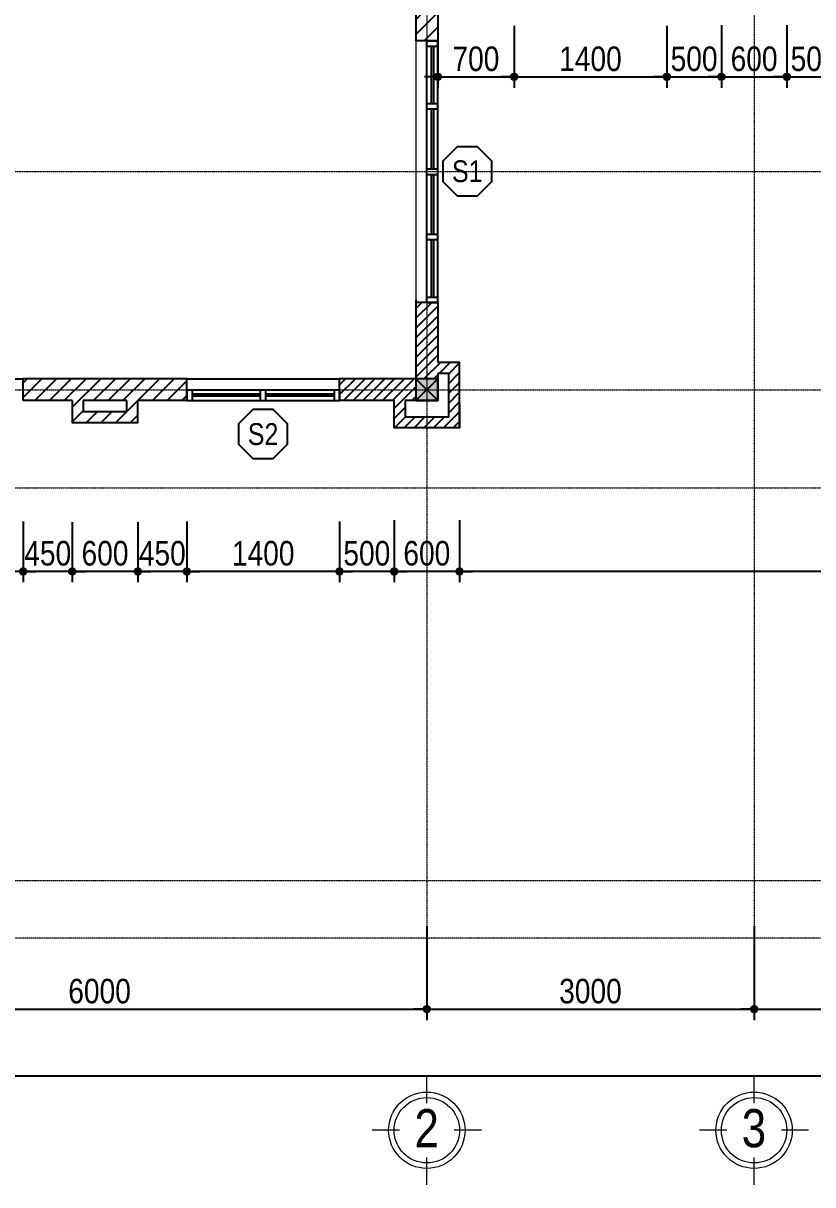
# Model space of a CAD drawing. Header units: millimetres. Extents: x 159 to 40204, y 182 to 23522.
# Drawn here: x 7187 to 14425, y 182 to 10836 of the extents above; entities that cross this region are included whole.
import ezdxf
from ezdxf.enums import TextEntityAlignment as Align

# ---------------------------------------------------------------- set-up
doc = ezdxf.new("R2010")
doc.units = ezdxf.units.MM
doc.linetypes.add('ACAD_ISO10W100', pattern=[18, 12, -3, 0, -3])
for name, color, linetype in [('009', 251, 'Continuous'), ('DIM', 1, 'Continuous'), ('DOOR', 20, 'Continuous'), ('MEDIUM', 2, 'Continuous'), ('TAGS', 60, 'Continuous'), ('TUONG', 131, 'Continuous'), ('WALL', 4, 'Continuous')]:
    doc.layers.add(name, color=color, linetype=linetype)
for name, color, linetype, lineweight in [('NET-THAY', 2, 'Continuous', 13), ('TEN TRUC', 3, 'Continuous', 18), ('TRUC', 24, 'Continuous', 0)]:
    doc.layers.add(name, color=color, linetype=linetype, lineweight=lineweight)
doc.styles.add('HEL-CONDENSE', font='')
doc.styles.add('VNI-HELVE-CONDENSEN', font='')
doc.styles.get('HEL-CONDENSE').set_extended_font_data('VNI-Helve-Condense')
doc.styles.get('VNI-HELVE-CONDENSEN').set_extended_font_data('VNI-Helve-Condense')
doc.dimstyles.new('D100', dxfattribs={"dimtxt": 225, "dimasz": 1.2, "dimexe": 100, "dimexo": 0, "dimgap": 50, "dimtad": 1, "dimdec": 0, "dimzin": 13, "dimdsep": 46, "dimtxsty": 'HEL-CONDENSE', "dimblk": 'D50', "dimcen": 0, "dimclrd": 1, "dimclre": 1, "dimclrt": 7, "dimadec": 0, "dimazin": 0, "dimtfac": 1, "dimtdec": 0, "dimtmove": 0, "dimatfit": 3, "dimldrblk": 'D50', "dimfxl": 1, "dimtolj": 1, "dimtzin": 13, "dimarcsym": 0})

# ---------------------------------------------------------------- blocks, each defined once
blk = doc.blocks.new('s11')
at = {"layer": 'DOOR'}
for p, q in [((0, 0), (0, -100)), ((1400, 0), (0, 0)), ((50, 0), (50, -100)), ((1350, 0), (1350, -100)), ((1400, 0), (1400, -100)), ((1400, -100), (0, -100))]:
    blk.add_line(p, q, dxfattribs=at)
at = {"layer": 'DOOR', "linetype": 'ByBlock', "lineweight": -2}
for p, q in [((675, -100), (675, 0)), ((725, -100), (725, 0))]:
    blk.add_line(p, q, dxfattribs=at)
at = {"layer": 'DOOR', "color": 251}
for p, q in [((50, -40), (675, -40)), ((50, -60), (675, -60)), ((725, -40), (1350, -40)), ((725, -60), (1350, -60))]:
    blk.add_line(p, q, dxfattribs=at)
blk = doc.blocks.new('A$C1CA434F2')
at = {"layer": 'DOOR'}
for p, q in [((-289, -309), (-289, -409)), ((-289, -309), (2111, -309)), ((-239, -309), (-239, -409)), ((886, -309), (886, -409)), ((936, -309), (936, -409)), ((1486, -309), (1486, -409)), ((1536, -309), (1536, -409)), ((2061, -309), (2061, -409)), ((2111, -309), (2111, -409)), ((-289, -409), (2111, -409))]:
    blk.add_line(p, q, dxfattribs=at)
at = {"layer": 'DOOR', "linetype": 'ByBlock', "lineweight": -2}
for p, q in [((285, -409), (285, -309)), ((335, -409), (335, -309))]:
    blk.add_line(p, q, dxfattribs=at)
at = {"layer": 'DOOR', "color": 251}
for p, q in [((285, -349), (-239, -349)), ((285, -369), (-239, -369)), ((886, -349), (335, -349)), ((886, -369), (335, -369)), ((1486, -349), (936, -349)), ((1486, -369), (936, -369)), ((2061, -349), (1536, -349)), ((2061, -369), (1536, -369))]:
    blk.add_line(p, q, dxfattribs=at)
blk = doc.blocks.new('D50')
at = {"layer": 'DIM'}
blk.add_hatch(color=256, dxfattribs=at).paths.add_polyline_path([(25, 0, 1), (-25, 0, 1)])
blk.add_line((25, 0), (100, 0), dxfattribs=at)
blk.add_circle((0, 0), 25, dxfattribs=at)
blk = doc.blocks.new('*D448')
at = {"layer": 'DEFPOINTS', "color": 0, "transparency": 16777216}
for p in [(4887, 2553), (10887, 2553), (10887, 1792)]:
    blk.add_point(p, dxfattribs=at)
at = {"layer": 'DIM', "color": 1, "lineweight": -2, "transparency": 16777216}
for p, q in [((4887, 2553), (4887, 1692)), ((10887, 2553), (10887, 1692)), ((4889, 1792), (10886, 1792))]:
    blk.add_line(p, q, dxfattribs=at)
at = {"layer": 'DIM', "color": 1, "lineweight": -2, "transparency": 16777216, "xscale": 1.199999999999999, "yscale": 1.199999999999999, "zscale": 1.199999999999999, "rotation": 180}
blk.add_blockref('D50', (4887, 1792), dxfattribs=at)
at = {"layer": 'DIM', "color": 1, "lineweight": -2, "transparency": 16777216, "xscale": 1.199999999999999, "yscale": 1.199999999999999, "zscale": 1.199999999999999}
blk.add_blockref('D50', (10887, 1792), dxfattribs=at)
at = {"layer": 'DIM', "color": 7, "transparency": 16777216, "insert": (7887, 1957), "char_height": 225, "attachment_point": 5, "style": 'HEL-CONDENSE'}
blk.add_mtext('\\A1;6000', dxfattribs=at)
blk = doc.blocks.new('*D449')
at = {"layer": 'DEFPOINTS', "color": 0, "transparency": 16777216}
for p in [(10887, 2553), (13887, 2553), (13887, 1792)]:
    blk.add_point(p, dxfattribs=at)
at = {"layer": 'DIM', "color": 1, "lineweight": -2, "transparency": 16777216}
for p, q in [((10887, 2553), (10887, 1692)), ((13887, 2553), (13887, 1692)), ((10889, 1792), (13886, 1792))]:
    blk.add_line(p, q, dxfattribs=at)
at = {"layer": 'DIM', "color": 1, "lineweight": -2, "transparency": 16777216, "xscale": 1.199999999999999, "yscale": 1.199999999999999, "zscale": 1.199999999999999, "rotation": 180}
blk.add_blockref('D50', (10887, 1792), dxfattribs=at)
at = {"layer": 'DIM', "color": 1, "lineweight": -2, "transparency": 16777216, "xscale": 1.199999999999999, "yscale": 1.199999999999999, "zscale": 1.199999999999999}
blk.add_blockref('D50', (13887, 1792), dxfattribs=at)
at = {"layer": 'DIM', "color": 7, "transparency": 16777216, "insert": (12387, 1957), "char_height": 225, "attachment_point": 5, "style": 'HEL-CONDENSE'}
blk.add_mtext('\\A1;3000', dxfattribs=at)
blk = doc.blocks.new('*D450')
at = {"layer": 'DEFPOINTS', "color": 0, "transparency": 16777216}
for p in [(13887, 2553), (19387, 2553), (19387, 1792)]:
    blk.add_point(p, dxfattribs=at)
at = {"layer": 'DIM', "color": 1, "lineweight": -2, "transparency": 16777216}
for p, q in [((13887, 2553), (13887, 1692)), ((19387, 2553), (19387, 1692)), ((13889, 1792), (19386, 1792))]:
    blk.add_line(p, q, dxfattribs=at)
at = {"layer": 'DIM', "color": 1, "lineweight": -2, "transparency": 16777216, "xscale": 1.199999999999999, "yscale": 1.199999999999999, "zscale": 1.199999999999999, "rotation": 180}
blk.add_blockref('D50', (13887, 1792), dxfattribs=at)
at = {"layer": 'DIM', "color": 1, "lineweight": -2, "transparency": 16777216, "xscale": 1.199999999999999, "yscale": 1.199999999999999, "zscale": 1.199999999999999}
blk.add_blockref('D50', (19387, 1792), dxfattribs=at)
at = {"layer": 'DIM', "color": 7, "transparency": 16777216, "insert": (16637, 1957), "char_height": 225, "attachment_point": 5, "style": 'HEL-CONDENSE'}
blk.add_mtext('\\A1;5500', dxfattribs=at)
blk = doc.blocks.new('*D440')
at = {"layer": 'DEFPOINTS', "color": 0, "transparency": 16777216}
for p in [(4887, 2553), (37887, 2553), (37887, 1182)]:
    blk.add_point(p, dxfattribs=at)
at = {"layer": 'DIM', "color": 1, "lineweight": -2, "transparency": 16777216}
for p, q in [((4887, 2553), (4887, 1082)), ((37887, 2553), (37887, 1082)), ((4889, 1182), (37886, 1182))]:
    blk.add_line(p, q, dxfattribs=at)
at = {"layer": 'DIM', "color": 1, "lineweight": -2, "transparency": 16777216, "xscale": 1.199999999999999, "yscale": 1.199999999999999, "zscale": 1.199999999999999, "rotation": 180}
blk.add_blockref('D50', (4887, 1182), dxfattribs=at)
at = {"layer": 'DIM', "color": 1, "lineweight": -2, "transparency": 16777216, "xscale": 1.199999999999999, "yscale": 1.199999999999999, "zscale": 1.199999999999999}
blk.add_blockref('D50', (37887, 1182), dxfattribs=at)
at = {"layer": 'DIM', "color": 7, "transparency": 16777216, "insert": (21387, 1347), "char_height": 225, "attachment_point": 5, "style": 'HEL-CONDENSE'}
blk.add_mtext('\\A1;33000', dxfattribs=at)
blk = doc.blocks.new('A$C206177D3')
at = {"layer": 'TEN TRUC', "ltscale": 1000}
for p, q in [((-37, 240), (-37, 490)), ((-287, -10), (-537, -10)), ((463, -10), (213, -10)), ((-37, -510), (-37, -260))]:
    blk.add_line(p, q, dxfattribs=at)
blk.add_circle((-37, -10), 350, dxfattribs=at)
at = {"layer": 'TEN TRUC', "color": 254, "ltscale": 1000}
blk.add_circle((-37, -10), 300, dxfattribs=at)
blk = doc.blocks.new('A$C225A2996')
at = {"layer": 'WALL'}
blk.add_hatch(color=4, dxfattribs=at).paths.add_polyline_path([(531, 82), (731, 82), (731, 282), (531, 282)])
at = {"layer": 'WALL', "color": 4}
for p, q in [((531, 282), (731, 82)), ((531, 82), (731, 282))]:
    blk.add_line(p, q, dxfattribs=at)
blk.add_lwpolyline([(531, 82), (731, 82), (731, 282), (531, 282)], close=True, dxfattribs=at)
blk = doc.blocks.new('KH-CUADI')
at = {"layer": 'TAGS'}
blk.add_lwpolyline([(-124, 300), (-300, 124), (-300, -124), (-124, -300), (124, -300), (300, -124), (300, 124), (124, 300)], close=True, dxfattribs=at)
at = {"layer": 'TAGS', "style": 'VNI-HELVE-CONDENSEN'}
blk.add_attdef('D', text='', height=300, dxfattribs=at).set_placement((0, 0), align=Align.MIDDLE)
blk = doc.blocks.new('*D403')
at = {"layer": 'DEFPOINTS', "color": 0, "transparency": 16777216}
for p in [(10587, 6277), (11187, 6277), (10587, 5808)]:
    blk.add_point(p, dxfattribs=at)
at = {"layer": 'DIM', "color": 1, "lineweight": -2, "transparency": 16777216}
for p, q in [((10587, 6277), (10587, 5708)), ((11187, 6277), (11187, 5708)), ((11186, 5808), (10589, 5808))]:
    blk.add_line(p, q, dxfattribs=at)
at = {"layer": 'DIM', "color": 1, "lineweight": -2, "transparency": 16777216, "xscale": 1.199999999999999, "yscale": 1.199999999999999, "zscale": 1.199999999999999, "rotation": 180}
blk.add_blockref('D50', (10587, 5808), dxfattribs=at)
at = {"layer": 'DIM', "color": 1, "lineweight": -2, "transparency": 16777216, "xscale": 1.199999999999999, "yscale": 1.199999999999999, "zscale": 1.199999999999999}
blk.add_blockref('D50', (11187, 5808), dxfattribs=at)
at = {"layer": 'DIM', "color": 7, "transparency": 16777216, "insert": (10887, 5973), "char_height": 225, "attachment_point": 5, "style": 'HEL-CONDENSE'}
blk.add_mtext('\\A1;600', dxfattribs=at)
blk = doc.blocks.new('*D404')
at = {"layer": 'DEFPOINTS', "color": 0, "transparency": 16777216}
for p in [(10087, 6267), (10587, 6277), (10087, 5808)]:
    blk.add_point(p, dxfattribs=at)
at = {"layer": 'DIM', "color": 1, "lineweight": -2, "transparency": 16777216}
for p, q in [((10087, 6267), (10087, 5708)), ((10587, 6277), (10587, 5708)), ((10586, 5808), (10089, 5808))]:
    blk.add_line(p, q, dxfattribs=at)
at = {"layer": 'DIM', "color": 1, "lineweight": -2, "transparency": 16777216, "xscale": 1.199999999999999, "yscale": 1.199999999999999, "zscale": 1.199999999999999, "rotation": 180}
blk.add_blockref('D50', (10087, 5808), dxfattribs=at)
at = {"layer": 'DIM', "color": 1, "lineweight": -2, "transparency": 16777216, "xscale": 1.199999999999999, "yscale": 1.199999999999999, "zscale": 1.199999999999999}
blk.add_blockref('D50', (10587, 5808), dxfattribs=at)
at = {"layer": 'DIM', "color": 7, "transparency": 16777216, "insert": (10337, 5973), "char_height": 225, "attachment_point": 5, "style": 'HEL-CONDENSE'}
blk.add_mtext('\\A1;500', dxfattribs=at)
blk = doc.blocks.new('*D405')
at = {"layer": 'DEFPOINTS', "color": 0, "transparency": 16777216}
for p in [(8687, 6267), (10087, 6267), (8687, 5808)]:
    blk.add_point(p, dxfattribs=at)
at = {"layer": 'DIM', "color": 1, "lineweight": -2, "transparency": 16777216}
for p, q in [((8687, 6267), (8687, 5708)), ((10087, 6267), (10087, 5708)), ((10086, 5808), (8689, 5808))]:
    blk.add_line(p, q, dxfattribs=at)
at = {"layer": 'DIM', "color": 1, "lineweight": -2, "transparency": 16777216, "xscale": 1.199999999999999, "yscale": 1.199999999999999, "zscale": 1.199999999999999, "rotation": 180}
blk.add_blockref('D50', (8687, 5808), dxfattribs=at)
at = {"layer": 'DIM', "color": 1, "lineweight": -2, "transparency": 16777216, "xscale": 1.199999999999999, "yscale": 1.199999999999999, "zscale": 1.199999999999999}
blk.add_blockref('D50', (10087, 5808), dxfattribs=at)
at = {"layer": 'DIM', "color": 7, "transparency": 16777216, "insert": (9387, 5973), "char_height": 225, "attachment_point": 5, "style": 'HEL-CONDENSE'}
blk.add_mtext('\\A1;1400', dxfattribs=at)
blk = doc.blocks.new('*D406')
at = {"layer": 'DEFPOINTS', "color": 0, "transparency": 16777216}
for p in [(8237, 6259), (8687, 6267), (8237, 5808)]:
    blk.add_point(p, dxfattribs=at)
at = {"layer": 'DIM', "color": 1, "lineweight": -2, "transparency": 16777216}
for p, q in [((8237, 6259), (8237, 5708)), ((8687, 6267), (8687, 5708)), ((8686, 5808), (8239, 5808))]:
    blk.add_line(p, q, dxfattribs=at)
at = {"layer": 'DIM', "color": 1, "lineweight": -2, "transparency": 16777216, "xscale": 1.199999999999999, "yscale": 1.199999999999999, "zscale": 1.199999999999999, "rotation": 180}
blk.add_blockref('D50', (8237, 5808), dxfattribs=at)
at = {"layer": 'DIM', "color": 1, "lineweight": -2, "transparency": 16777216, "xscale": 1.199999999999999, "yscale": 1.199999999999999, "zscale": 1.199999999999999}
blk.add_blockref('D50', (8687, 5808), dxfattribs=at)
at = {"layer": 'DIM', "color": 7, "transparency": 16777216, "insert": (8462, 5973), "char_height": 225, "attachment_point": 5, "style": 'HEL-CONDENSE'}
blk.add_mtext('\\A1;450', dxfattribs=at)
blk = doc.blocks.new('*D407')
at = {"layer": 'DEFPOINTS', "color": 0, "transparency": 16777216}
for p in [(7637, 6259), (8237, 6259), (7637, 5808)]:
    blk.add_point(p, dxfattribs=at)
at = {"layer": 'DIM', "color": 1, "lineweight": -2, "transparency": 16777216}
for p, q in [((7637, 6259), (7637, 5708)), ((8237, 6259), (8237, 5708)), ((8236, 5808), (7639, 5808))]:
    blk.add_line(p, q, dxfattribs=at)
at = {"layer": 'DIM', "color": 1, "lineweight": -2, "transparency": 16777216, "xscale": 1.199999999999999, "yscale": 1.199999999999999, "zscale": 1.199999999999999, "rotation": 180}
blk.add_blockref('D50', (7637, 5808), dxfattribs=at)
at = {"layer": 'DIM', "color": 1, "lineweight": -2, "transparency": 16777216, "xscale": 1.199999999999999, "yscale": 1.199999999999999, "zscale": 1.199999999999999}
blk.add_blockref('D50', (8237, 5808), dxfattribs=at)
at = {"layer": 'DIM', "color": 7, "transparency": 16777216, "insert": (7937, 5973), "char_height": 225, "attachment_point": 5, "style": 'HEL-CONDENSE'}
blk.add_mtext('\\A1;600', dxfattribs=at)
blk = doc.blocks.new('*D408')
at = {"layer": 'DEFPOINTS', "color": 0, "transparency": 16777216}
for p in [(7187, 6267), (7637, 6259), (7187, 5808)]:
    blk.add_point(p, dxfattribs=at)
at = {"layer": 'DIM', "color": 1, "lineweight": -2, "transparency": 16777216}
for p, q in [((7187, 6267), (7187, 5708)), ((7637, 6259), (7637, 5708)), ((7636, 5808), (7189, 5808))]:
    blk.add_line(p, q, dxfattribs=at)
at = {"layer": 'DIM', "color": 1, "lineweight": -2, "transparency": 16777216, "xscale": 1.199999999999999, "yscale": 1.199999999999999, "zscale": 1.199999999999999, "rotation": 180}
blk.add_blockref('D50', (7187, 5808), dxfattribs=at)
at = {"layer": 'DIM', "color": 1, "lineweight": -2, "transparency": 16777216, "xscale": 1.199999999999999, "yscale": 1.199999999999999, "zscale": 1.199999999999999}
blk.add_blockref('D50', (7637, 5808), dxfattribs=at)
at = {"layer": 'DIM', "color": 7, "transparency": 16777216, "insert": (7412, 5973), "char_height": 225, "attachment_point": 5, "style": 'HEL-CONDENSE'}
blk.add_mtext('\\A1;450', dxfattribs=at)
blk = doc.blocks.new('*D409')
at = {"layer": 'DEFPOINTS', "color": 0, "transparency": 16777216}
for p in [(5787, 6267), (7187, 6267), (5787, 5808)]:
    blk.add_point(p, dxfattribs=at)
at = {"layer": 'DIM', "color": 1, "lineweight": -2, "transparency": 16777216}
for p, q in [((5787, 6267), (5787, 5708)), ((7187, 6267), (7187, 5708)), ((7186, 5808), (5789, 5808))]:
    blk.add_line(p, q, dxfattribs=at)
at = {"layer": 'DIM', "color": 1, "lineweight": -2, "transparency": 16777216, "xscale": 1.199999999999999, "yscale": 1.199999999999999, "zscale": 1.199999999999999, "rotation": 180}
blk.add_blockref('D50', (5787, 5808), dxfattribs=at)
at = {"layer": 'DIM', "color": 1, "lineweight": -2, "transparency": 16777216, "xscale": 1.199999999999999, "yscale": 1.199999999999999, "zscale": 1.199999999999999}
blk.add_blockref('D50', (7187, 5808), dxfattribs=at)
at = {"layer": 'DIM', "color": 7, "transparency": 16777216, "insert": (6487, 5973), "char_height": 225, "attachment_point": 5, "style": 'HEL-CONDENSE'}
blk.add_mtext('\\A1;1400', dxfattribs=at)
blk = doc.blocks.new('*D412')
at = {"layer": 'DEFPOINTS', "color": 0, "transparency": 16777216}
for p in [(11687, 10811), (10987, 10674), (11687, 10343)]:
    blk.add_point(p, dxfattribs=at)
at = {"layer": 'DIM', "color": 1, "lineweight": -2, "transparency": 16777216}
for p, q in [((11687, 10811), (11687, 10243)), ((10987, 10674), (10987, 10243)), ((10989, 10343), (11686, 10343))]:
    blk.add_line(p, q, dxfattribs=at)
at = {"layer": 'DIM', "color": 1, "lineweight": -2, "transparency": 16777216, "xscale": 1.199999999999999, "yscale": 1.199999999999999, "zscale": 1.199999999999999, "rotation": 180}
blk.add_blockref('D50', (10987, 10343), dxfattribs=at)
at = {"layer": 'DIM', "color": 1, "lineweight": -2, "transparency": 16777216, "xscale": 1.199999999999999, "yscale": 1.199999999999999, "zscale": 1.199999999999999}
blk.add_blockref('D50', (11687, 10343), dxfattribs=at)
at = {"layer": 'DIM', "color": 7, "transparency": 16777216, "insert": (11337, 10508), "char_height": 225, "attachment_point": 5, "style": 'HEL-CONDENSE'}
blk.add_mtext('\\A1;700', dxfattribs=at)
blk = doc.blocks.new('*D413')
at = {"layer": 'DEFPOINTS', "color": 0, "transparency": 16777216}
for p in [(11687, 10811), (13087, 10811), (13087, 10343)]:
    blk.add_point(p, dxfattribs=at)
at = {"layer": 'DIM', "color": 1, "lineweight": -2, "transparency": 16777216}
for p, q in [((11687, 10811), (11687, 10243)), ((13087, 10811), (13087, 10243)), ((11689, 10343), (13086, 10343))]:
    blk.add_line(p, q, dxfattribs=at)
at = {"layer": 'DIM', "color": 1, "lineweight": -2, "transparency": 16777216, "xscale": 1.199999999999999, "yscale": 1.199999999999999, "zscale": 1.199999999999999, "rotation": 180}
blk.add_blockref('D50', (11687, 10343), dxfattribs=at)
at = {"layer": 'DIM', "color": 1, "lineweight": -2, "transparency": 16777216, "xscale": 1.199999999999999, "yscale": 1.199999999999999, "zscale": 1.199999999999999}
blk.add_blockref('D50', (13087, 10343), dxfattribs=at)
at = {"layer": 'DIM', "color": 7, "transparency": 16777216, "insert": (12387, 10508), "char_height": 225, "attachment_point": 5, "style": 'HEL-CONDENSE'}
blk.add_mtext('\\A1;1400', dxfattribs=at)
blk = doc.blocks.new('*D414')
at = {"layer": 'DEFPOINTS', "color": 0, "transparency": 16777216}
for p in [(13087, 10811), (13587, 10819), (13587, 10343)]:
    blk.add_point(p, dxfattribs=at)
at = {"layer": 'DIM', "color": 1, "lineweight": -2, "transparency": 16777216}
for p, q in [((13087, 10811), (13087, 10243)), ((13587, 10819), (13587, 10243)), ((13089, 10343), (13586, 10343))]:
    blk.add_line(p, q, dxfattribs=at)
at = {"layer": 'DIM', "color": 1, "lineweight": -2, "transparency": 16777216, "xscale": 1.199999999999999, "yscale": 1.199999999999999, "zscale": 1.199999999999999, "rotation": 180}
blk.add_blockref('D50', (13087, 10343), dxfattribs=at)
at = {"layer": 'DIM', "color": 1, "lineweight": -2, "transparency": 16777216, "xscale": 1.199999999999999, "yscale": 1.199999999999999, "zscale": 1.199999999999999}
blk.add_blockref('D50', (13587, 10343), dxfattribs=at)
at = {"layer": 'DIM', "color": 7, "transparency": 16777216, "insert": (13337, 10508), "char_height": 225, "attachment_point": 5, "style": 'HEL-CONDENSE'}
blk.add_mtext('\\A1;500', dxfattribs=at)
blk = doc.blocks.new('*D415')
at = {"layer": 'DEFPOINTS', "color": 0, "transparency": 16777216}
for p in [(13587, 10819), (14187, 10819), (14187, 10343)]:
    blk.add_point(p, dxfattribs=at)
at = {"layer": 'DIM', "color": 1, "lineweight": -2, "transparency": 16777216}
for p, q in [((13587, 10819), (13587, 10243)), ((14187, 10819), (14187, 10243)), ((13589, 10343), (14186, 10343))]:
    blk.add_line(p, q, dxfattribs=at)
at = {"layer": 'DIM', "color": 1, "lineweight": -2, "transparency": 16777216, "xscale": 1.199999999999999, "yscale": 1.199999999999999, "zscale": 1.199999999999999, "rotation": 180}
blk.add_blockref('D50', (13587, 10343), dxfattribs=at)
at = {"layer": 'DIM', "color": 1, "lineweight": -2, "transparency": 16777216, "xscale": 1.199999999999999, "yscale": 1.199999999999999, "zscale": 1.199999999999999}
blk.add_blockref('D50', (14187, 10343), dxfattribs=at)
at = {"layer": 'DIM', "color": 7, "transparency": 16777216, "insert": (13887, 10508), "char_height": 225, "attachment_point": 5, "style": 'HEL-CONDENSE'}
blk.add_mtext('\\A1;600', dxfattribs=at)
blk = doc.blocks.new('*D416')
at = {"layer": 'DEFPOINTS', "color": 0, "transparency": 16777216}
for p in [(14187, 10819), (14687, 10811), (14687, 10343)]:
    blk.add_point(p, dxfattribs=at)
at = {"layer": 'DIM', "color": 1, "lineweight": -2, "transparency": 16777216}
for p, q in [((14187, 10819), (14187, 10243)), ((14687, 10811), (14687, 10243)), ((14189, 10343), (14686, 10343))]:
    blk.add_line(p, q, dxfattribs=at)
at = {"layer": 'DIM', "color": 1, "lineweight": -2, "transparency": 16777216, "xscale": 1.199999999999999, "yscale": 1.199999999999999, "zscale": 1.199999999999999, "rotation": 180}
blk.add_blockref('D50', (14187, 10343), dxfattribs=at)
at = {"layer": 'DIM', "color": 1, "lineweight": -2, "transparency": 16777216, "xscale": 1.199999999999999, "yscale": 1.199999999999999, "zscale": 1.199999999999999}
blk.add_blockref('D50', (14687, 10343), dxfattribs=at)
at = {"layer": 'DIM', "color": 7, "transparency": 16777216, "insert": (14437, 10508), "char_height": 225, "attachment_point": 5, "style": 'HEL-CONDENSE'}
blk.add_mtext('\\A1;500', dxfattribs=at)
blk = doc.blocks.new('*D319')
at = {"layer": 'DEFPOINTS', "color": 0, "linetype": 'Continuous', "transparency": 16777216}
for p in [(11187, 6274), (18787, 6274), (11187, 5808)]:
    blk.add_point(p, dxfattribs=at)
at = {"layer": 'DIM', "color": 1, "linetype": 'Continuous', "lineweight": -2, "transparency": 16777216}
for p, q in [((11187, 6274), (11187, 5708)), ((18787, 6274), (18787, 5708)), ((18786, 5808), (11189, 5808))]:
    blk.add_line(p, q, dxfattribs=at)
at = {"layer": 'DIM', "color": 1, "linetype": 'Continuous', "lineweight": -2, "transparency": 16777216, "xscale": 1.199999999999999, "yscale": 1.199999999999999, "zscale": 1.199999999999999, "rotation": 180}
blk.add_blockref('D50', (11187, 5808), dxfattribs=at)
at = {"layer": 'DIM', "color": 1, "linetype": 'Continuous', "lineweight": -2, "transparency": 16777216, "xscale": 1.199999999999999, "yscale": 1.199999999999999, "zscale": 1.199999999999999}
blk.add_blockref('D50', (18787, 5808), dxfattribs=at)
at = {"layer": 'DIM', "color": 7, "linetype": 'Continuous', "transparency": 16777216, "insert": (14987, 5973), "char_height": 225, "attachment_point": 5, "style": 'HEL-CONDENSE'}
blk.add_mtext('\\A1;7600', dxfattribs=at)

msp = doc.modelspace()

# ---------------------------------------------------------------- hatches: boundary and pattern name
at = {"layer": '009'}
h = msp.add_hatch(dxfattribs=at)
h.set_pattern_fill('ANSI31', color=256, scale=30, style=0)
h.set_pattern_definition([(45, (-1294113.77, -362286.2), (-67.351921, 67.351921), [])])
h.paths.add_polyline_path([(10987.376, 11374.361), (10787.376, 11374.361), (10787.376, 10674.361), (10987.376, 10674.361)])
h.paths.add_polyline_path([(8687.376, 7574.361), (7187.376, 7574.361), (7187.376, 7374.361), (7637.376, 7374.361), (7637.376, 7174.361), (8237.376, 7174.361), (8237.376, 7374.361), (8687.376, 7374.361)])
h.paths.add_polyline_path([(7737.376, 7374.361), (8137.376, 7374.361), (8137.376, 7274.361), (7737.376, 7274.361)], flags=17)
h.paths.add_polyline_path([(5787.376, 7574.361), (5287.376, 7574.361), (4987.376, 7574.361), (4987.376, 7374.361), (5187.376, 7374.361), (5187.376, 7224.361), (4637.376, 7224.361), (4637.376, 7624.361), (4787.376, 7624.361), (4787.376, 7574.361), (4987.376, 7574.361), (4987.376, 8274.361), (4787.376, 8274.361), (4787.376, 7724.361), (4537.376, 7724.361), (4537.376, 7124.361), (5287.376, 7124.361), (5287.376, 7374.361), (5787.376, 7374.361)])
h.paths.add_polyline_path([(4987.376, 11374.361), (4787.376, 11374.361), (4787.376, 11274.361), (4637.376, 11274.361), (4637.376, 11674.361), (4787.376, 11674.361), (4787.376, 11574.361), (4987.376, 11574.361), (4987.376, 12274.361), (4787.376, 12274.361), (4787.376, 11774.361), (4537.376, 11774.361), (4537.376, 11174.361), (4787.376, 11174.361), (4787.376, 10674.361), (4987.376, 10674.361)])
h.paths.add_polyline_path([(10887.376, 15374.361), (10787.376, 15374.361), (10787.376, 11574.361), (10887.376, 11574.361)])
h.paths.add_polyline_path([(11687.376, 11574.361), (10987.376, 11574.361), (10987.376, 11374.361), (11687.376, 11374.361)])
h.paths.add_polyline_path([(4987.376, 15374.361), (4787.376, 15374.361), (4787.376, 15274.361), (4637.376, 15274.361), (4637.376, 15674.361), (4787.376, 15674.361), (4787.376, 15574.361), (4987.376, 15574.361), (4987.376, 15774.361), (4787.376, 15774.361), (4537.376, 15774.361), (4537.376, 15174.361), (4787.376, 15174.361), (4787.376, 14674.361), (4987.376, 14674.361)])
h.paths.add_polyline_path([(9087.376, 15574.361), (4987.376, 15574.361), (4987.376, 15474.361), (9087.376, 15474.361)])
h.paths.add_polyline_path([(10787.376, 15574.361), (10287.376, 15574.361), (10287.376, 15474.361), (10787.376, 15474.361)])
h.paths.add_polyline_path([(13787.376, 15574.361), (11987.777, 15574.361), (11987.777, 15474.361), (13787.376, 15474.361)])
h.paths.add_polyline_path([(17687.376, 15574.361), (13987.376, 15574.361), (13987.376, 15474.361), (17687.376, 15474.361)])
h.paths.add_polyline_path([(14687.376, 11574.361), (13987.376, 11574.361), (13987.376, 11374.361), (14087.376, 11374.361), (14087.376, 11274.361), (13687.376, 11274.361), (13687.376, 11374.361), (13787.376, 11374.361), (13787.376, 11574.361), (13087.376, 11574.361), (13087.376, 11374.361), (13587.376, 11374.361), (13587.376, 11174.361), (14187.376, 11174.361), (14187.376, 11374.361), (14687.376, 11374.361)])
h.paths.add_polyline_path([(17337.376, 11574.361), (16087.376, 11574.361), (16087.376, 11374.361), (16587.376, 11374.361), (16587.376, 11174.361), (17187.376, 11174.361), (17187.376, 11374.361), (17337.376, 11374.361)])
h.paths.add_polyline_path([(17087.376, 11374.361), (17087.376, 11274.361), (16687.376, 11274.361), (16687.376, 11374.361)], flags=17)
h.paths.add_polyline_path([(19287.376, 15574.361), (18887.376, 15574.361), (18887.376, 15474.361), (19287.376, 15474.361)])
h = msp.add_hatch(dxfattribs=at)
h.set_pattern_fill('ANSI31', color=256, scale=20, style=0)
h.set_pattern_definition([(45, (-1294113.77, -362286.196), (-44.9012806, 44.9012806), [])])
h.paths.add_polyline_path([(10787.376, 7574.361), (10087.376, 7574.361), (10087.376, 7374.361), (10587.376, 7374.361), (10587.376, 7124.361), (11187.376, 7124.361), (11187.376, 7724.361), (10987.376, 7724.361), (10987.376, 8274.361), (10787.376, 8274.361), (10787.376, 7574.361), (10987.376, 7574.361), (10987.376, 7624.361), (11087.376, 7624.361), (11087.376, 7224.361), (10687.376, 7224.361), (10687.376, 7374.361), (10787.376, 7374.361)])

# ---------------------------------------------------------------- linework, layer by layer
at = {"layer": 'MEDIUM'}
for p, q in [((5787.376, 7574.361), (7187.376, 7574.361)), ((8687.376, 7574.361), (10087.376, 7574.361))]:
    msp.add_line(p, q, dxfattribs=at)
at = {"layer": 'NET-THAY'}
msp.add_line((10787.376, 10674.361), (10787.376, 8274.361), dxfattribs=at)
at = {"layer": 'TRUC', "linetype": 'ACAD_ISO10W100', "ltscale": 0.2}
msp.add_lwpolyline([(2433.392, 23521.617), (40203.704, 23521.617), (40203.704, 2444.588), (2433.392, 2444.588)], close=True, dxfattribs=at)
for points in [[(10887.376, 23521.617), (10887.376, 2444.588)], [(10887.376, 23521.617), (10887.376, 2444.588)], [(13887.376, 23521.617), (13887.376, 2444.588)], [(2433.392, 9474.361), (40203.704, 9474.361)], [(2433.392, 7474.361), (40203.704, 7474.361)], [(2433.392, 6574.361), (40203.704, 6574.361)], [(2433.392, 2974.361), (40203.704, 2974.361)]]:
    msp.add_lwpolyline(points, dxfattribs=at)
at = {"layer": 'TUONG'}
for p, q in [((10987.376, 10674.361), (10787.376, 10674.361)), ((10987.376, 8274.361), (10787.376, 8274.361)), ((7187.376, 7374.361), (7187.376, 7574.361)), ((8687.376, 7374.361), (8687.376, 7574.361)), ((10087.376, 7374.361), (10087.376, 7574.361))]:
    msp.add_line(p, q, dxfattribs=at)
for points in [[(11687.376, 11574.361), (10787.376, 11574.361), (10787.376, 10674.361)], [(11687.376, 11374.361), (10987.376, 11374.361), (10987.376, 10674.361)], [(10787.376, 8299.361), (10787.376, 7574.361), (10087.376, 7574.361)], [(10987.376, 8274.361), (10987.376, 7724.361)], [(11187.376, 7124.361), (11187.376, 7724.361), (10987.376, 7724.361)], [(8687.376, 7574.361), (7187.376, 7574.361)], [(10987.376, 7624.361), (10987.376, 7374.361), (10987.376, 7374.361), (10687.376, 7374.361)], [(11087.376, 7224.361), (11087.376, 7624.361), (10987.376, 7624.361)], [(7637.376, 7374.361), (7187.376, 7374.361)], [(7637.376, 7374.361), (7637.376, 7174.361), (8237.376, 7174.361), (8237.376, 7374.361)], [(8137.376, 7374.361), (7737.376, 7374.361)], [(7737.376, 7374.361), (7737.376, 7274.361), (8137.376, 7274.361), (8137.376, 7374.361)], [(8687.376, 7374.361), (8237.376, 7374.361)], [(11187.376, 7349.361), (11187.376, 7124.361), (10587.376, 7124.361), (10587.376, 7374.361), (10087.376, 7374.361)], [(10687.376, 7374.361), (10687.376, 7224.361), (11087.376, 7224.361), (11087.376, 7224.361)]]:
    msp.add_lwpolyline(points, dxfattribs=at)

# ---------------------------------------------------------------- block references
at = {"layer": 'DOOR', "rotation": 90}
msp.add_blockref('A$C1CA434F2', (10578.092, 8563.456), dxfattribs=at)
at = {"layer": 'DOOR', "xscale": -1}
msp.add_blockref('s11', (10087.376, 7474.361), dxfattribs=at)
at = {"layer": 'TAGS', "linetype": 'Continuous'}
ref = msp.add_blockref('KH-CUADI', (11257.729, 9478.434), dxfattribs=dict(at, xscale=0.75, yscale=0.75, zscale=0.75, rotation=180))
ref.add_attrib('D', 'S1', dxfattribs={"color": 7, "height": 200, "style": 'VNI-HELVE-CONDENSEN'}).set_placement((11257.729, 9478.434), align=Align.MIDDLE)
ref = msp.add_blockref('KH-CUADI', (9386.148, 7067.667), dxfattribs=dict(at, xscale=0.75, yscale=0.75, zscale=0.75, rotation=180))
ref.add_attrib('D', 'S2', dxfattribs={"color": 7, "height": 200, "style": 'VNI-HELVE-CONDENSEN'}).set_placement((9386.148, 7067.667), align=Align.MIDDLE)
at = {"layer": 'TAGS', "ltscale": 1000}
ref = msp.add_blockref('A$C206177D3', (10923.998, 692.267), dxfattribs=at)
ref.add_attrib('A', '2', dxfattribs={"color": 7, "ltscale": 1000, "height": 350, "style": 'VNI-HELVE-CONDENSEN'}).set_placement((10885.694, 526.629), align=Align.CENTER)
ref = msp.add_blockref('A$C206177D3', (13923.998, 692.267), dxfattribs=at)
ref.add_attrib('A', '3', dxfattribs={"color": 7, "ltscale": 1000, "height": 350, "style": 'VNI-HELVE-CONDENSEN'}).set_placement((13885.694, 526.629), align=Align.CENTER)
at = {"layer": 'TUONG', "color": 4}
msp.add_blockref('A$C225A2996', (10255.986, 7292.728), dxfattribs=at)

# ---------------------------------------------------------------- dimensions: what is measured, and where the dimension line sits
at = {"layer": 'DIM'}
dim = msp.add_linear_dim(base=(11687.376, 10342.631), p1=(10987.376, 10674.361), p2=(11687.376, 10811.193), dimstyle='D100', dxfattribs=at)
dim.commit()
dim.dimension.update_dxf_attribs({"geometry": '*D412', "text_midpoint": (11337.376, 10507.531)})
for base, p1, p2, picture, middle in [((13087.376, 10342.631), (11687.376, 10811.193), (13087.376, 10811.193), '*D413', (12387.376, 10507.531)), ((14187.376, 10342.631), (13587.376, 10819.437), (14187.376, 10819.437), '*D415', (13887.376, 10507.531))]:
    dim = msp.add_linear_dim(base=base, p1=p1, p2=p2, dimstyle='D100', override={"dimtmove": 1}, dxfattribs=at)
    dim.commit()
    dim.dimension.update_dxf_attribs({"geometry": picture, "text_midpoint": middle})
for base, p1, p2, picture, middle in [((13587.376, 10342.631), (13087.376, 10811.193), (13587.376, 10819.437), '*D414', (13337.376, 10342.631)), ((14687.376, 10342.631), (14187.376, 10819.437), (14687.376, 10811.193), '*D416', (14437.376, 10342.631))]:
    dim = msp.add_linear_dim(base=base, p1=p1, p2=p2, dimstyle='D100', override={"dimtmove": 1}, dxfattribs=at)
    dim.commit()
    dim.dimension.update_dxf_attribs({"geometry": picture, "text_midpoint": middle, "dimtype": 160})
for base, p1, p2, picture, middle in [((5787.376, 5807.83), (7187.376, 6267.335), (5787.376, 6267.335), '*D409', (6487.376, 5972.73)), ((7637.376, 5807.83), (8237.376, 6259.496), (7637.376, 6259.496), '*D407', (7937.376, 5972.73)), ((8687.376, 5807.83), (10087.376, 6267.335), (8687.376, 6267.335), '*D405', (9387.376, 5972.73)), ((13887.376, 1791.623), (10887.376, 2553.227), (13887.376, 2553.227), '*D449', (12387.376, 1956.523)), ((19387.376, 1791.623), (13887.376, 2553.227), (19387.376, 2553.227), '*D450', (16637.376, 1956.523))]:
    dim = msp.add_linear_dim(base=base, p1=p1, p2=p2, angle=180, dimstyle='D100', override={"dimtmove": 1}, dxfattribs=at)
    dim.commit()
    dim.dimension.update_dxf_attribs({"geometry": picture, "text_midpoint": middle})
for base, p1, p2, picture, middle in [((7187.376, 5807.83), (7637.376, 6259.496), (7187.376, 6267.335), '*D408', (7412.376, 5807.83)), ((8237.376, 5807.83), (8687.376, 6267.335), (8237.376, 6259.496), '*D406', (8462.376, 5807.83)), ((10087.376, 5807.83), (10587.376, 6276.627), (10087.376, 6267.335), '*D404', (10337.376, 5807.83))]:
    dim = msp.add_linear_dim(base=base, p1=p1, p2=p2, angle=180, dimstyle='D100', override={"dimtmove": 1}, dxfattribs=at)
    dim.commit()
    dim.dimension.update_dxf_attribs({"geometry": picture, "text_midpoint": middle, "dimtype": 160})
dim = msp.add_linear_dim(base=(10587.376, 5807.83), p1=(11187.376, 6276.627), p2=(10587.376, 6276.627), angle=180, dimstyle='D100', dxfattribs=at)
dim.commit()
dim.dimension.update_dxf_attribs({"geometry": '*D403', "text_midpoint": (10887.376, 5972.73)})
at = {"layer": 'DIM', "linetype": 'Continuous'}
dim = msp.add_linear_dim(base=(11187.376, 5807.83), p1=(18787.376, 6274.361), p2=(11187.376, 6274.361), dimstyle='D100', dxfattribs=at)
dim.commit()
dim.dimension.update_dxf_attribs({"geometry": '*D319', "text_midpoint": (14987.376, 5972.73)})
at = {"layer": 'DIM'}
for p2, distance, picture, middle in [((10887.376, 2553.227), -761.604, '*D448', (7887.376, 1956.523)), ((37887.376, 2553.227), -1370.813, '*D440', (21387.376, 1347.314))]:
    dim = msp.add_aligned_dim(p1=(4887.376, 2553.227), p2=p2, distance=distance, dimstyle='D100', dxfattribs=at)
    dim.commit()
    dim.dimension.update_dxf_attribs({"geometry": picture, "text_midpoint": middle})

doc.saveas('drawing.dxf')
